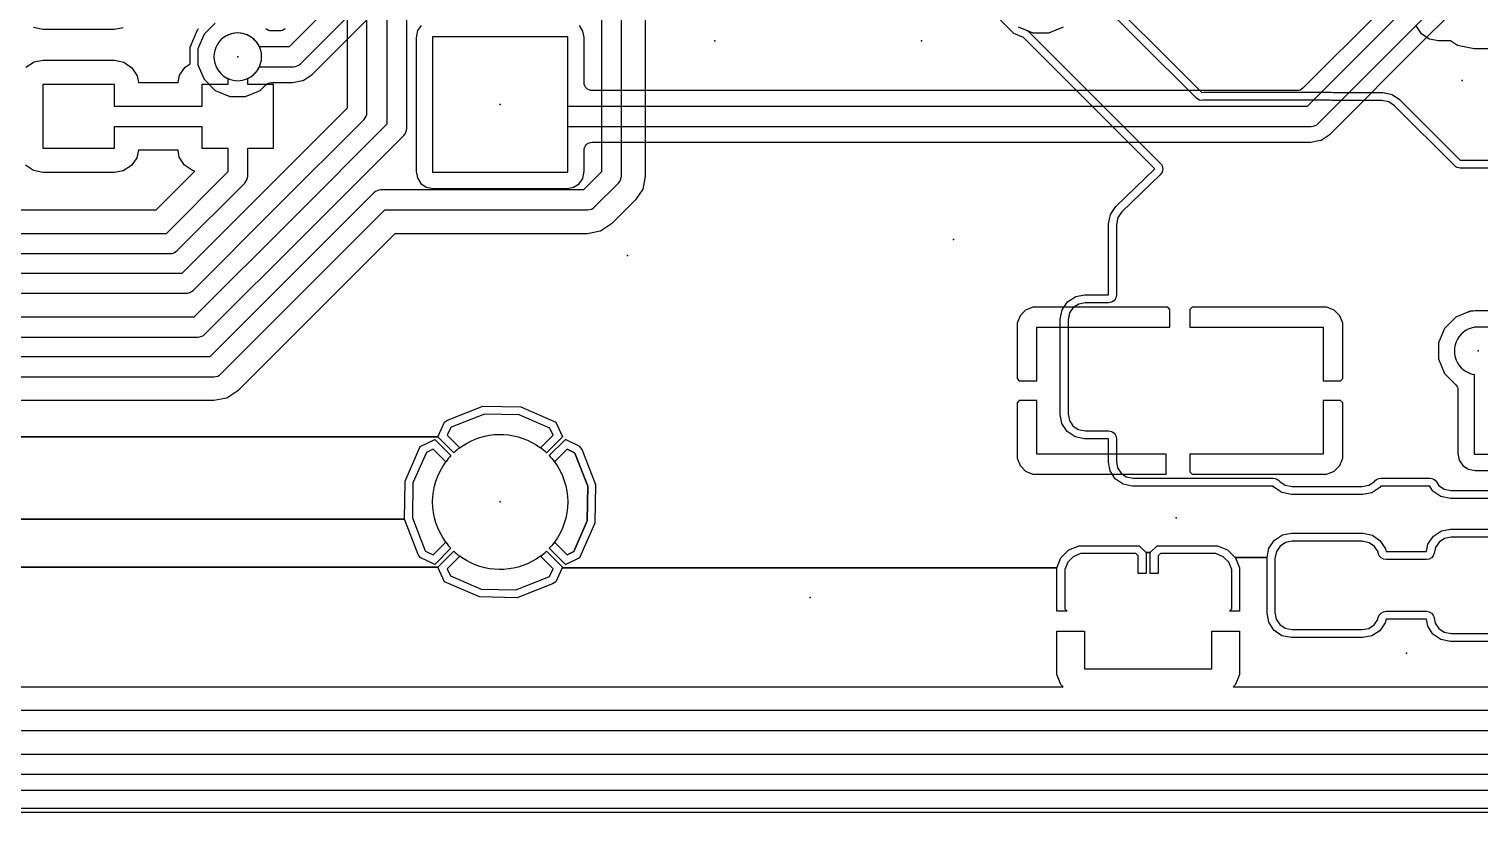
# Model space of a CAD drawing. Header units: millimetres. Extents: x 41 to 126, y -73 to -17.
# Drawn here: x 66.08 to 84.31, y -73 to -63.15 of the extents above; entities that cross this region are included whole.
import ezdxf

# ---------------------------------------------------------------- set-up
doc = ezdxf.new("R2010")
doc.units = ezdxf.units.MM
for name, color, linetype in [('Board', 5, 'Continuous'), ('Bottom', 70, 'Continuous'), ('Holes', 6, 'Continuous'), ('Top', 1, 'Continuous')]:
    doc.layers.add(name, color=color, linetype=linetype)

msp = doc.modelspace()

# ---------------------------------------------------------------- linework, layer by layer
at = {"layer": 'Board'}
msp.add_lwpolyline([(41, -73), (126, -73), (126, -17), (41, -17)], close=True, dxfattribs=at)
at = {"layer": 'Bottom'}
for points in [[(92.5, -45.775), (80.5, -45.775, 0.198912), (80.412, -45.812), (75.812, -50.412, 0.198912), (75.775, -50.5), (75.775, -54.448), (72.312, -57.912, 0.198912), (72.275, -58), (72.275, -59.6), (72.275, -60.512), (71.084, -61.703, 0.099034), (71.043, -61.73), (70.112, -62.662, 0.198912), (70.075, -62.75), (70.075, -64.148), (69.012, -65.212), (67.998, -66.225), (56.102, -66.225)], [(56.102, -66.475), (68.05, -66.475, 0.198912), (68.138, -66.438), (69.188, -65.388), (70.288, -64.288, 0.198912), (70.325, -64.2), (70.325, -62.802), (71.179, -61.947, 0.099034), (71.22, -61.92), (72.488, -60.652, 0.198912), (72.525, -60.564), (72.525, -59.6), (72.525, -58.052), (75.988, -54.588, 0.198912), (76.025, -54.5), (76.025, -50.552), (80.552, -46.025), (92.5, -46.025)], [(92.5, -46.275), (80.7, -46.275, 0.198913), (80.612, -46.312), (76.312, -50.612, 0.198912), (76.275, -50.7), (76.275, -53.7), (76.275, -54.648), (72.812, -58.112, 0.198912), (72.775, -58.2), (72.775, -60.648), (72.512, -60.912), (70.612, -62.812, 0.198912), (70.575, -62.9), (70.575, -64.348), (69.412, -65.512), (68.148, -66.775), (62.6, -66.775, 0.198912)], [(62.652, -67.025), (68.2, -67.025, 0.198912), (68.288, -66.988), (69.588, -65.688), (70.788, -64.488, 0.198912), (70.825, -64.4), (70.825, -62.952), (72.688, -61.088), (72.988, -60.788, 0.198912), (73.025, -60.7), (73.025, -58.252), (76.488, -54.788, 0.198912), (76.525, -54.7), (76.525, -53.7), (76.525, -50.752), (80.752, -46.525), (92.5, -46.525)], [(84.788, -47.562), (84.038, -46.812, 0.198912), (83.95, -46.775), (80.9, -46.775, 0.198912), (80.812, -46.812), (78.512, -49.112), (76.812, -50.812, 0.198912), (76.775, -50.9), (76.775, -54.848), (73.312, -58.312, 0.198912), (73.275, -58.4), (73.275, -64.948), (73.048, -65.175), (70.5, -65.175, 0.198912), (70.412, -65.212), (70.312, -65.312), (68.348, -67.275), (63.2, -67.275, 0.198912)], [(63.252, -67.525), (68.4, -67.525, 0.198912), (68.488, -67.488), (70.488, -65.488), (70.552, -65.425), (73.1, -65.425, 0.198912), (73.188, -65.388), (73.488, -65.088, 0.198912), (73.525, -65), (73.525, -58.452), (76.988, -54.988, 0.198912), (77.025, -54.9), (77.025, -50.952), (78.688, -49.288), (80.952, -47.025), (83.898, -47.025), (84.575, -47.702)], [(87.09, -64.9), (84.074, -64.9, -0.198912), (84.004, -64.871), (83.248, -64.115), (83.177, -64.068), (83.09, -64.05), (82.479, -64.05, -0.049993), (82.459, -64.048), (82.44, -64.044), (80.859, -64.044), (80.845, -64.047, -0.247742), (80.756, -64.019), (79.288, -62.552, -0.098711)], [(62.55, -65.975), (67.85, -65.975, 0.198913), (67.938, -65.938), (68.788, -65.088, 0.198912), (68.825, -65), (68.825, -64.65), (69.15, -64.65), (69.15, -63.85), (68.825, -63.85), (68.825, -63.773, 0.293253), (69, -63.5, 0.57735), (68.55, -63.24, 0.57735), (68.55, -63.76, 0.02346), (68.575, -63.773), (68.575, -63.85), (68.25, -63.85), (68.25, -64.125), (67.15, -64.125), (67.15, -63.85), (66.25, -63.85), (66.25, -64.65), (67.15, -64.65), (67.15, -64.375), (68.25, -64.375), (68.25, -64.65), (68.575, -64.65), (68.575, -64.948), (67.798, -65.725), (62.602, -65.725)], [(78.516, -63.124), (78.619, -63.166, -0.098271), (78.652, -63.188), (80.303, -64.84, -0.419548), (80.302, -64.983), (79.818, -65.449), (79.768, -65.523), (79.75, -65.61), (79.75, -66.494, -0.414214), (79.65, -66.594), (79.359, -66.594), (79.277, -66.61), (79.208, -66.654), (79.162, -66.721), (79.144, -66.81), (79.144, -67.991), (79.16, -68.073), (79.204, -68.142), (79.271, -68.188), (79.36, -68.206), (79.65, -68.206, -0.414214), (79.75, -68.306), (79.75, -68.591), (79.765, -68.671), (79.808, -68.738), (79.873, -68.782), (79.96, -68.8), (81.722, -68.8, -0.242532), (81.804, -68.842), (81.871, -68.888), (81.96, -68.906), (82.841, -68.906), (82.923, -68.89), (82.992, -68.846), (82.994, -68.844, -0.247739), (83.076, -68.8), (83.69, -68.8, -0.255079), (83.774, -68.846), (83.804, -68.892), (83.871, -68.938), (83.96, -68.956), (84.841, -68.956)], [(89.298, -71.725), (55, -71.725), (54.9, -71.725), (52.502, -71.725), (48.2, -67.423), (48.2, -65.348, 0.293253), (48.375, -65.075, 0.57735), (47.925, -64.815, 0.57735), (47.925, -65.335, 0.02346), (47.95, -65.348), (47.95, -67.475, 0.198913), (47.987, -67.563), (52.362, -71.938, 0.198912), (52.45, -71.975), (54.9, -71.975), (55, -71.975), (89.35, -71.975, 0.198912)], [(63.075, -68.279), (71.215, -68.279), (71.301, -68.096), (71.34, -68.07), (71.784, -67.896), (72.261, -67.905), (72.699, -68.096), (72.785, -68.279), (72.583, -68.482, 0.029553), (72.506, -68.417), (72.665, -68.258), (72.624, -68.172), (72.239, -68.004), (71.802, -67.996), (71.386, -68.159), (71.38, -68.163), (71.335, -68.258), (71.494, -68.417, 0.029553), (71.417, -68.482), (71.215, -68.279), (63.075, -68.279)], [(61.885, -69.316), (70.796, -69.316), (70.805, -68.839), (70.996, -68.401), (71.179, -68.315), (71.382, -68.517, 0.029553), (71.317, -68.594), (71.158, -68.435), (71.072, -68.476), (70.904, -68.861), (70.896, -69.298), (71.059, -69.714), (71.063, -69.72), (71.158, -69.765), (71.317, -69.606, 0.029553), (71.382, -69.683), (71.179, -69.885), (70.996, -69.799), (70.97, -69.76), (70.796, -69.316), (61.885, -69.316)], [(51.122, -69.921), (71.215, -69.921), (71.417, -69.718, 0.029553), (71.494, -69.783), (71.335, -69.942), (71.376, -70.028), (71.761, -70.196), (72.198, -70.204), (72.614, -70.041), (72.62, -70.037), (72.665, -69.942), (72.506, -69.783, 0.029553), (72.583, -69.718), (72.785, -69.921), (72.781, -69.93), (79, -69.93), (79.053, -69.802), (79.152, -69.703), (79.28, -69.65), (80.037, -69.65), (80.125, -69.737), (80.175, -69.737), (80.263, -69.65), (81.02, -69.65), (81.148, -69.703), (81.245, -69.8), (81.644, -69.8), (81.668, -69.681), (81.737, -69.581), (81.839, -69.515), (81.95, -69.494), (82.85, -69.494), (82.969, -69.518), (83.069, -69.587), (83.135, -69.689), (83.142, -69.725), (83.649, -69.725), (83.668, -69.631), (83.737, -69.531), (83.839, -69.465), (83.95, -69.444), (84.85, -69.444)], [(84.84, -69.544), (83.959, -69.544), (83.877, -69.56), (83.808, -69.604), (83.762, -69.671), (83.747, -69.745, -0.356832), (83.649, -69.825), (83.142, -69.825, -0.360726), (83.043, -69.743), (83.04, -69.727), (82.996, -69.658), (82.929, -69.612), (82.84, -69.594), (81.959, -69.594), (81.877, -69.61), (81.808, -69.654), (81.762, -69.721), (81.744, -69.81), (81.744, -70.491), (81.76, -70.573), (81.804, -70.642), (81.871, -70.688), (81.96, -70.706), (82.841, -70.706), (82.923, -70.69), (82.992, -70.646), (83.038, -70.579), (83.043, -70.555, -0.356831), (83.141, -70.475), (83.649, -70.475, -0.360729), (83.747, -70.557), (83.76, -70.623), (83.804, -70.692), (83.871, -70.738), (83.96, -70.756), (84.841, -70.756)], [(54.8, -72.525), (70.8, -72.525), (70.825, -72.525), (92.8, -72.525, 0.198912)], [(42.82, -72.95), (104.179, -72.95, 0.820313)]]:
    msp.add_lwpolyline(points, format="xyb", dxfattribs=at)
for points in [[(79.359, -62.481), (80.826, -63.949), (80.85, -63.944), (82.45, -63.944), (82.479, -63.95), (83.1, -63.95), (83.217, -63.974), (83.312, -64.038), (84.074, -64.8), (87.1, -64.8)], [(73.825, -62.819), (73.825, -65), (73.805, -65.099), (73.793, -65.163), (73.701, -65.301), (73.401, -65.601), (73.263, -65.693), (73.236, -65.698), (73.1, -65.725), (70.676, -65.725), (68.701, -67.701), (68.563, -67.793), (68.536, -67.798), (68.4, -67.825), (63.376, -67.825)], [(84.85, -69.056), (83.95, -69.056), (83.831, -69.032), (83.731, -68.963), (83.69, -68.9), (83.076, -68.9), (83.063, -68.919), (82.961, -68.985), (82.85, -69.006), (81.95, -69.006), (81.831, -68.982), (81.731, -68.913), (81.722, -68.9), (79.95, -68.9), (79.833, -68.876), (79.735, -68.809), (79.671, -68.709), (79.65, -68.6), (79.65, -68.306), (79.35, -68.306), (79.231, -68.282), (79.131, -68.213), (79.065, -68.111), (79.044, -68), (79.044, -66.8), (79.068, -66.681), (79.137, -66.581), (79.239, -66.515), (79.35, -66.494), (79.65, -66.494), (79.65, -65.6), (79.674, -65.483), (79.742, -65.384), (80.233, -64.911), (78.581, -63.259), (78.46, -63.208), (78.291, -63.039)], [(66.037, -63.631), (66.139, -63.565), (66.25, -63.544), (67.15, -63.544), (67.269, -63.568), (67.369, -63.637), (67.435, -63.739), (67.451, -63.825), (67.949, -63.825), (67.968, -63.731), (68.037, -63.631), (68.1, -63.59), (68.1, -63.38), (68.192, -63.16), (68.205, -63.147)], [(67.261, -63.135), (67.15, -63.156), (66.25, -63.156), (66.131, -63.132)], [(87.325, -63.4), (84.25, -63.4), (84.25, -63.4), (84.04, -63.358), (83.953, -63.3), (83.8, -63.3), (83.683, -63.276), (83.585, -63.209), (83.521, -63.109)], [(62.726, -65.425), (67.674, -65.425), (68.161, -64.938), (68.131, -64.932), (68.031, -64.863), (67.965, -64.761), (67.949, -64.675), (67.451, -64.675), (67.432, -64.769), (67.363, -64.869), (67.261, -64.935), (67.15, -64.956), (66.25, -64.956), (66.131, -64.932), (66.031, -64.863)], [(84.85, -70.856), (83.95, -70.856), (83.831, -70.832), (83.731, -70.763), (83.665, -70.661), (83.649, -70.575), (83.141, -70.575), (83.132, -70.619), (83.063, -70.719), (82.961, -70.785), (82.85, -70.806), (81.95, -70.806), (81.831, -70.782), (81.731, -70.713), (81.665, -70.611), (81.644, -70.5), (81.644, -69.8), (81.245, -69.8), (81.247, -69.802), (81.3, -69.93), (81.3, -70.475), (81.171, -70.475), (81.2, -70.446), (81.2, -69.95), (81.162, -69.858), (81.092, -69.788), (81, -69.75), (80.304, -69.75), (80.275, -69.779), (80.275, -70), (80.175, -70), (80.175, -69.737), (80.125, -69.737), (80.125, -70), (80.025, -70), (80.025, -69.779), (79.996, -69.75), (79.3, -69.75), (79.208, -69.788), (79.138, -69.858), (79.1, -69.95), (79.1, -70.446), (79.129, -70.475), (79, -70.475), (79, -69.93), (72.781, -69.93), (72.699, -70.104), (72.66, -70.13), (72.216, -70.304), (71.739, -70.295), (71.301, -70.104), (71.215, -69.921), (51.122, -69.921)], [(54.398, -71.425), (79.08, -71.425), (79.053, -71.398), (79, -71.27), (79, -70.725), (79.35, -70.725), (79.35, -71.2), (80.95, -71.2), (80.95, -70.725), (81.3, -70.725), (81.3, -71.27), (81.247, -71.398), (81.22, -71.425), (89.174, -71.425)], [(92.748, -72.275), (70.825, -72.275), (70.8, -72.275), (54.8, -72.275)], [(52.31, -72.725), (92.79, -72.725)]]:
    msp.add_lwpolyline(points, dxfattribs=at)
msp.add_lwpolyline([(71.15, -64.95), (72.85, -64.95), (72.85, -63.25), (71.15, -63.25)], close=True, dxfattribs=at)
msp.add_lwpolyline([(72.683, -69.606, -0.029553), (72.618, -69.683), (72.821, -69.885), (73.004, -69.799), (73.195, -69.361), (73.204, -68.884), (73.03, -68.44), (73.004, -68.401), (72.821, -68.315), (72.618, -68.517, -0.029553), (72.683, -68.594), (72.842, -68.435), (72.937, -68.48), (72.941, -68.486), (73.104, -68.902), (73.096, -69.339), (72.928, -69.724), (72.842, -69.765)], format="xyb", close=True, dxfattribs=at)
at = {"layer": 'Holes'}
for p in [(74.7, -63.3), (77.3, -63.3), (68.7, -63.5), (84.1, -63.8), (72, -64.1), (77.7, -65.8), (73.6, -66), (84.3, -67.2), (72, -69.1), (80.5, -69.3), (75.9, -70.3), (83.4, -71)]:
    msp.add_point(p, dxfattribs=at)
at = {"layer": 'Top'}
for points in [[(72.875, -59.848), (69.348, -63.375), (68.973, -63.375, 0.441969), (68.55, -63.24, 0.57735), (68.55, -63.76, 0.441969), (68.973, -63.625), (69.4, -63.625, 0.198912), (69.488, -63.588), (73.088, -59.988, 0.198912)], [(68.417, -63.076), (68.276, -63.216), (68.2, -63.4), (68.2, -63.599), (68.276, -63.783), (68.416, -63.924), (68.6, -64), (68.799, -64), (68.983, -63.924), (69.053, -63.854, -0.198685), (69.124, -63.825), (69.39, -63.825), (69.516, -63.8), (69.524, -63.798), (69.637, -63.723), (70.18, -63.179), (73.223, -60.137)], [(71.008, -63.104), (70.962, -63.171), (70.944, -63.26), (70.944, -64.941), (70.96, -65.023), (71.004, -65.092), (71.071, -65.138), (71.16, -65.156), (72.841, -65.156), (72.923, -65.14), (72.992, -65.096), (73.038, -65.029), (73.056, -64.94), (73.056, -64.675, -0.414214), (73.156, -64.575), (82.19, -64.575), (82.316, -64.55), (82.324, -64.548), (82.437, -64.473), (83.605, -63.305), (83.63, -63.28, -0.000935), (83.63, -63.28), (84.174, -62.735, -0.198912)], [(83.07, -62.921), (82.095, -63.896, -0.198912), (82.024, -63.925), (73.156, -63.925, -0.414214), (73.056, -63.825), (73.056, -63.259), (73.04, -63.177), (72.996, -63.108)], [(69.295, -63.146, -0.198912), (69.224, -63.175), (69.124, -63.175, -0.199138), (69.053, -63.146)], [(87.516, -66.694), (84.261, -66.694), (84.238, -66.698, -0.046754), (84.22, -66.7), (84.201, -66.7), (84.187, -66.706, -0.023133), (84.178, -66.709, -0.023143), (84.17, -66.713), (84.017, -66.776), (83.876, -66.916), (83.8, -67.1), (83.8, -67.299), (83.876, -67.483), (84.016, -67.623, -0.198685), (84.045, -67.694), (84.045, -68.491), (84.061, -68.574), (84.105, -68.642), (84.172, -68.688), (84.261, -68.706), (85.201, -68.706, -0.414214)], [(42.82, -72.95), (104.179, -72.95, 0.820313)]]:
    msp.add_lwpolyline(points, format="xyb", dxfattribs=at)
for points in [[(83.312, -62.962), (83.287, -62.987), (82.148, -64.125), (80.2, -64.125), (72.85, -64.125), (72.85, -63.25), (71.15, -63.25), (71.15, -64.95), (72.85, -64.95), (72.85, -64.375), (80.2, -64.375), (82.2, -64.375, 0.198912), (82.288, -64.338), (83.463, -63.163), (83.488, -63.138), (84.088, -62.538, 0.093744), (84.115, -62.5), (84.3, -62.5), (84.3, -61), (83.7, -61), (83.7, -62.5), (83.773, -62.5)], [(85.574, -71.128), (85.923, -71.477), (86.323, -71.877, 0.198912), (86.5, -71.95), (87.65, -71.95), (87.65, -72.1), (88.55, -72.1), (88.55, -71.3), (87.65, -71.3), (87.65, -71.45), (86.604, -71.45), (86.277, -71.123), (86.001, -70.847), (86.001, -68.5), (87.85, -68.5), (87.85, -66.9), (84.251, -66.9), (84.251, -66.904, 0.090321), (84.15, -66.94, 0.57735), (84.15, -67.46, 0.090321), (84.251, -67.496), (84.251, -68.5), (85.501, -68.5), (85.501, -70.951, 0.198912)], [(71.494, -68.417, -0.028559), (71.575, -68.364, -0.298795), (72.506, -68.417), (72.665, -68.258), (72.624, -68.172), (72.239, -68.004), (71.802, -67.996), (71.386, -68.159), (71.38, -68.163), (71.335, -68.258)], [(71.317, -68.594), (71.158, -68.435), (71.072, -68.476), (70.904, -68.861), (70.896, -69.298), (71.059, -69.714), (71.063, -69.72), (71.158, -69.765), (71.317, -69.606, -0.330171)], [(72.683, -68.594, -0.160816), (72.85, -69.1, -0.160816), (72.683, -69.606), (72.842, -69.765), (72.928, -69.724), (73.096, -69.339), (73.104, -68.902), (72.941, -68.486), (72.937, -68.48), (72.842, -68.435)], [(72.506, -69.783, -0.298795), (71.575, -69.836, -0.028559), (71.494, -69.783), (71.335, -69.942), (71.376, -70.028), (71.761, -70.196), (72.198, -70.204), (72.614, -70.041), (72.62, -70.037), (72.665, -69.942)]]:
    msp.add_lwpolyline(points, format="xyb", close=True, dxfattribs=at)
msp.add_lwpolyline([(78.516, -63.124), (78.7, -63.2), (78.899, -63.2), (79.083, -63.124)], dxfattribs=at)
for points in [[(78.75, -67.575), (78.75, -66.9), (80.424, -66.9), (80.424, -66.679), (80.395, -66.65), (78.7, -66.65), (78.608, -66.688), (78.538, -66.758), (78.5, -66.85), (78.5, -67.546), (78.529, -67.575)], [(80.674, -66.9), (82.349, -66.9), (82.349, -67.575), (82.57, -67.575), (82.599, -67.546), (82.599, -66.85), (82.561, -66.758), (82.49, -66.688), (82.398, -66.65), (80.703, -66.65), (80.674, -66.679)], [(80.375, -68.5), (78.75, -68.5), (78.75, -67.825), (78.529, -67.825), (78.5, -67.854), (78.5, -68.55), (78.538, -68.642), (78.608, -68.712), (78.7, -68.75), (80.375, -68.75)], [(82.349, -67.825), (82.349, -68.5), (80.674, -68.5), (80.674, -68.721), (80.703, -68.75), (82.398, -68.75), (82.49, -68.712), (82.561, -68.642), (82.599, -68.55), (82.599, -67.854), (82.57, -67.825)]]:
    msp.add_lwpolyline(points, close=True, dxfattribs=at)

doc.saveas('drawing.dxf')
